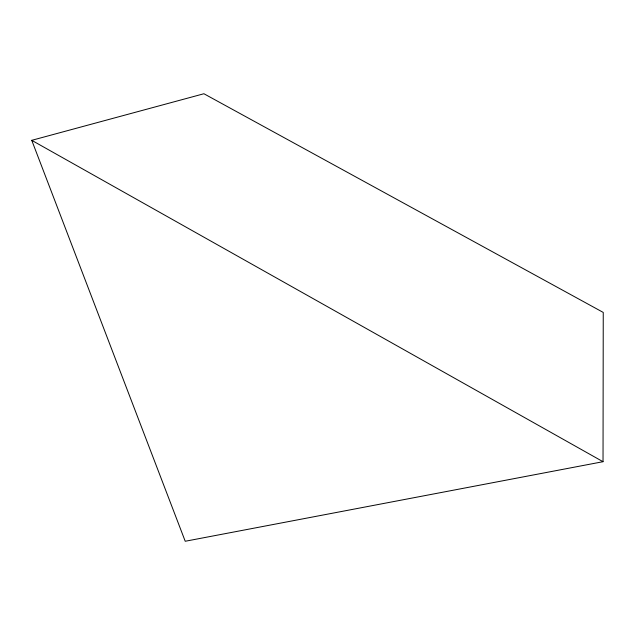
<?xml version="1.0" encoding="UTF-8"?>
<svg xmlns="http://www.w3.org/2000/svg" width="635" height="635" viewBox="0 0 635 635"><rect width="100%" height="100%" fill="white"/><g stroke="black" fill="none" stroke-linecap="round" stroke-linejoin="round"><path stroke-width="0.95" d="M603.028 461.701L603.25 312.428L203.914 93.742L31.75 140.327L185.222 541.258L603.028 461.701L31.75 140.327"/></g></svg>
